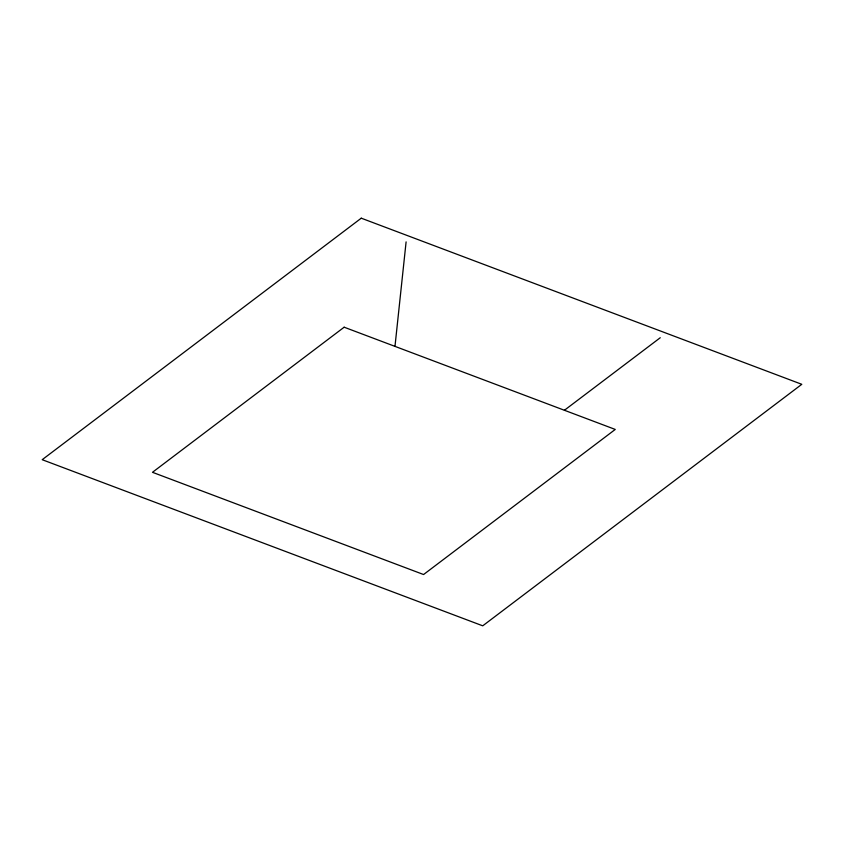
<?xml version="1.0" encoding="UTF-8"?>
<svg xmlns="http://www.w3.org/2000/svg" width="844" height="844" viewBox="0 0 844 844"><rect width="100%" height="100%" fill="white"/><g stroke="black" fill="none" stroke-linecap="round" stroke-linejoin="round"><path stroke-width="1.27" d="M394.981 346.378L406.101 241.88M564.414 410.268L660.261 337.727M361.264 218.185L42.2 459.695L482.736 625.815L801.8 384.305L361.264 218.185M344.152 327.208L152.479 472.302L423.572 574.532L615.255 429.438L344.152 327.208"/></g></svg>
